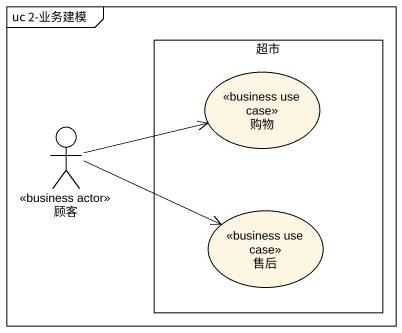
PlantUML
@startuml
mainframe uc 2-业务建模
rectangle 超市 {
  usecase 购物 <<business use case>>
  usecase 售后 <<business use case>>
}
actor 顾客 <<business actor>>
顾客 -right-> 购物
顾客 -right-> 售后
@enduml
